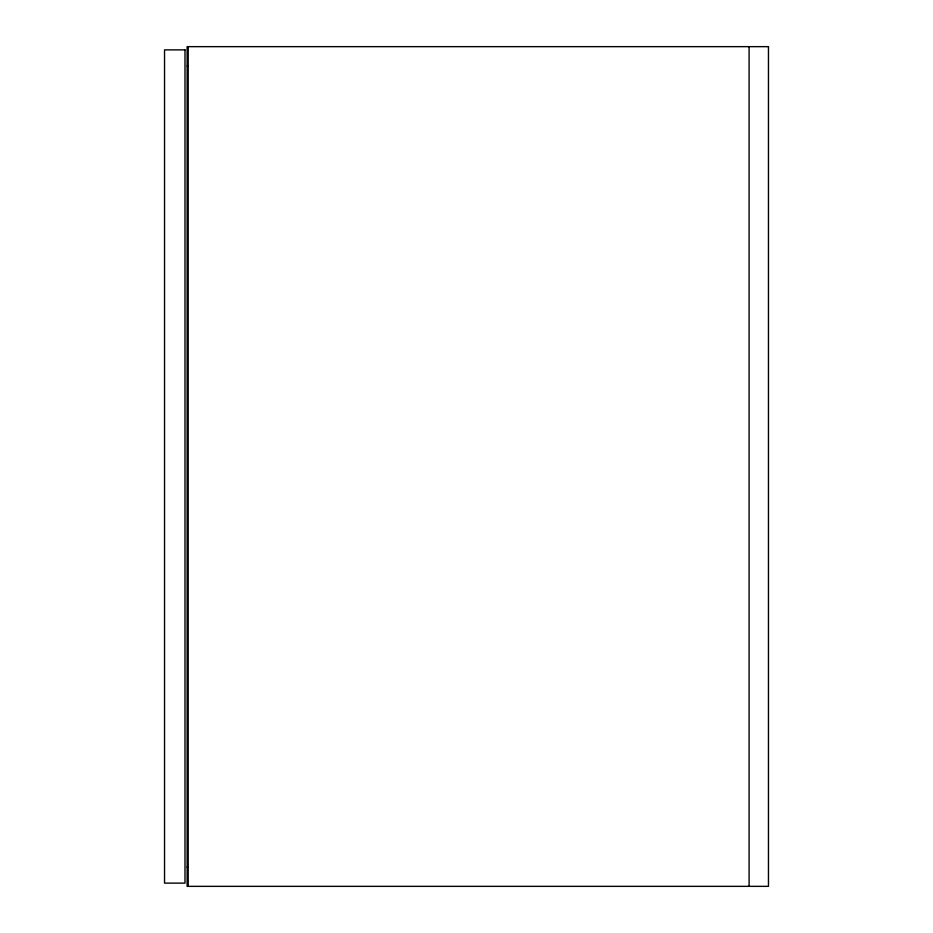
<?xml version="1.0" encoding="UTF-8"?>
<svg xmlns="http://www.w3.org/2000/svg" width="933" height="933" viewBox="0 0 933 933"><rect width="100%" height="100%" fill="white"/><g stroke="black" fill="none" stroke-linecap="round" stroke-linejoin="round"><path stroke-width="1.4" d="M187.136 66.033L188.209 66.033M187.136 866.967L188.209 866.967M749.094 46.65L749.094 886.35M188.209 46.65L188.209 886.35M768.465 46.65L187.136 46.65L187.136 886.35L768.465 886.35L768.465 46.65M184.991 49.881L164.535 49.881L164.535 883.119L184.991 883.119L184.991 49.881"/></g></svg>
